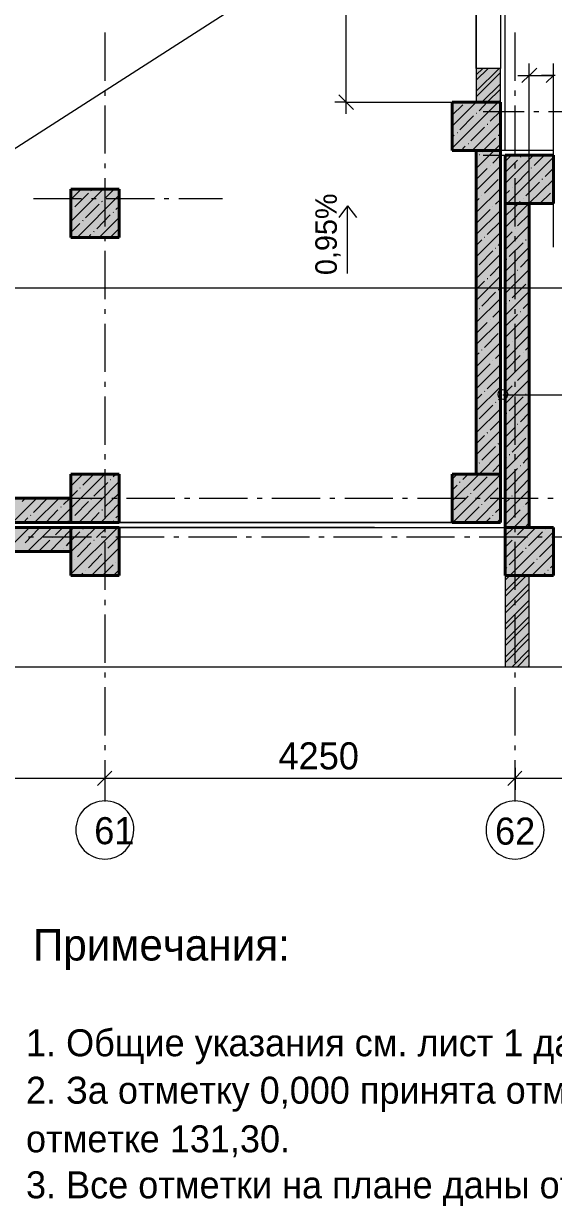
# Model space of a CAD drawing. Header units: millimetres. Extents: x -401725 to 250493, y 305116 to 802890.
# Drawn here: x -375097.981 to -375095.82, y 508968.276 to 508973.08 of the extents above; entities that cross this region are included whole.
import ezdxf

# ---------------------------------------------------------------- set-up
doc = ezdxf.new("R2010")
doc.units = ezdxf.units.MM
doc.layers.add('PDF _Геометрия', color=7, linetype='Continuous', true_color=0x1d1d1d)
doc.layers.add('PDF _Сплошная заливка', color=7, linetype='Continuous', true_color=0xffffff)
doc.layers.add('PDF _Текст', color=7, linetype='Continuous')

msp = doc.modelspace()

# ---------------------------------------------------------------- hatches: boundary and pattern name
at = {"layer": 'PDF _Сплошная заливка', "transparency": 33554559}
h = msp.add_hatch(color=256, dxfattribs=at)
h.paths.add_polyline_path([(-375096.0381, 508973.3312), (-375096.0381, 508974.5704), (-375096.1346, 508974.5704), (-375096.1346, 508973.3312)])
h.paths.add_polyline_path([(-375096.0381, 508972.8979), (-375096.1346, 508972.8979), (-375096.1346, 508972.7612), (-375096.0381, 508972.7612)])

# ---------------------------------------------------------------- linework, layer by layer
at = {"layer": 'PDF _Геометрия', "color": 7, "lineweight": 9}
for points in [[(-375096.6647, 508972.7121), (-375096.6647, 508974.5704)], [(-375096.1347, 508974.5704), (-375096.1347, 508972.7604)], [(-375096.0365, 508972.5639), (-375096.0165, 508972.5639), (-375096.0165, 508973.8039)], [(-375100.2446, 508971.1454), (-375096.583, 508973.4921), (-375096.583, 508973.7604)], [(-375097.6498, 508973.0438), (-375097.6498, 508972.8471)], [(-375095.9763, 508972.8471), (-375095.9763, 508973.0437)], [(-375095.9182, 508972.3472), (-375095.9182, 508972.8688), (-375095.9182, 508972.9172)], [(-375095.8198, 508972.3472), (-375095.8198, 508972.8688), (-375095.8198, 508972.9172)], [(-375095.9648, 508972.8688), (-375095.8198, 508972.8688)], [(-375095.813, 508972.8688), (-375095.8681, 508972.8688)], [(-375097.6498, 508972.8071), (-375097.6498, 508972.7855)], [(-375096.6647, 508972.7605), (-375096.7115, 508972.7605)], [(-375096.6646, 508972.7604), (-375096.1347, 508972.7604)], [(-375096.233, 508972.5638), (-375096.233, 508972.7605)], [(-375096.233, 508972.7604), (-375096.1347, 508972.7604)], [(-375095.9763, 508972.7854), (-375095.9763, 508972.8071)], [(-375097.6498, 508972.7471), (-375097.6498, 508972.5505)], [(-375095.9396, 508972.7204), (-375096.1063, 508972.7204)], [(-375095.9763, 508972.5504), (-375095.9763, 508972.7471)], [(-375095.8796, 508972.7204), (-375095.8997, 508972.7204)], [(-375095.643, 508972.7204), (-375095.8396, 508972.7204)], [(-375096.1347, 508972.5638), (-375096.1347, 508971.2437)], [(-375096.1064, 508972.5438), (-375095.9065, 508972.5438)], [(-375096.0364, 508971.0471), (-375096.0364, 508972.5638)], [(-375095.8198, 508972.5638), (-375096.0166, 508972.5638)], [(-375095.8198, 508972.5438), (-375096.0166, 508972.5438)], [(-375095.8681, 508972.5438), (-375095.8465, 508972.5438)], [(-375095.8198, 508972.1688), (-375095.8198, 508972.5638)], [(-375097.6498, 508972.5105), (-375097.6498, 508972.4905)], [(-375095.9763, 508972.4904), (-375095.9763, 508972.5104)], [(-375097.6498, 508972.4505), (-375097.6498, 508972.2538)], [(-375095.9763, 508972.2537), (-375095.9763, 508972.4504)], [(-375097.7881, 508972.2088), (-375097.7881, 508972.4055)], [(-375097.7881, 508972.4054), (-375097.5914, 508972.4054)], [(-375097.5914, 508972.4054), (-375097.5914, 508972.2088)], [(-375097.9412, 508972.3671), (-375097.7446, 508972.3671)], [(-375097.7047, 508972.3672), (-375097.6848, 508972.3672)], [(-375097.6446, 508972.3671), (-375097.4479, 508972.3671)], [(-375097.4082, 508972.3672), (-375097.3882, 508972.3672)], [(-375097.3481, 508972.3671), (-375097.1697, 508972.3671)], [(-375096.6598, 508972.3372), (-375096.6948, 508972.2905)], [(-375096.6599, 508972.3372), (-375096.6232, 508972.2905)], [(-375096.6598, 508972.0622), (-375096.6598, 508972.3372)], [(-375096.0165, 508972.3472), (-375096.0165, 508971.0272)], [(-375097.5914, 508972.2088), (-375097.7881, 508972.2088)], [(-375097.6498, 508972.2138), (-375097.6498, 508972.1938)], [(-375095.9763, 508972.1938), (-375095.9763, 508972.2138)], [(-375097.6498, 508972.1538), (-375097.6498, 508971.9571)], [(-375095.9763, 508971.9571), (-375095.9763, 508972.1537)], [(-375097.6498, 508971.9171), (-375097.6498, 508971.8971)], [(-375095.9763, 508971.8971), (-375095.9763, 508971.9171)], [(-375097.6498, 508971.8571), (-375097.6498, 508971.6605)], [(-375095.9763, 508971.6604), (-375095.9763, 508971.8571)], [(-375097.6498, 508971.6205), (-375097.6498, 508971.6005)], [(-375095.9763, 508971.6004), (-375095.9763, 508971.6204)], [(-375097.6498, 508971.5605), (-375097.6498, 508971.3638)], [(-375096.0265, 508971.5672), (-375095.2298, 508971.5672)], [(-375095.9763, 508971.3637), (-375095.9763, 508971.5604)], [(-375097.6498, 508971.3255), (-375097.6498, 508971.3038)], [(-375095.9763, 508971.3038), (-375095.9763, 508971.3254)], [(-375097.7881, 508971.2438), (-375097.5914, 508971.2438)], [(-375097.6498, 508971.2638), (-375097.6498, 508971.0671)], [(-375097.5914, 508971.2438), (-375097.5914, 508971.0471)], [(-375096.233, 508971.2438), (-375096.233, 508971.0471), (-375097.5914, 508971.0471)], [(-375096.2329, 508971.2437), (-375096.1496, 508971.2437)], [(-375096.1497, 508971.2438), (-375096.1347, 508971.2438)], [(-375095.9763, 508971.0671), (-375095.9763, 508971.2637)], [(-375099.8948, 508971.1455), (-375097.788, 508971.1455)], [(-375098.1533, 508971.1455), (-375097.9565, 508971.1455)], [(-375097.9182, 508971.1455), (-375097.8965, 508971.1455)], [(-375097.8564, 508971.1455), (-375097.6598, 508971.1455)], [(-375097.6214, 508971.1455), (-375097.5998, 508971.1455)], [(-375097.5614, 508971.1455), (-375097.3648, 508971.1455)], [(-375097.3247, 508971.1455), (-375097.3031, 508971.1455)], [(-375097.2648, 508971.1455), (-375097.0682, 508971.1455)], [(-375097.0281, 508971.1455), (-375097.0081, 508971.1455)], [(-375096.9681, 508971.1455), (-375096.7715, 508971.1455)], [(-375096.7314, 508971.1455), (-375096.7114, 508971.1455)], [(-375096.6714, 508971.1455), (-375096.4748, 508971.1455)], [(-375096.4349, 508971.1455), (-375096.4148, 508971.1455)], [(-375096.3747, 508971.1455), (-375096.1782, 508971.1455)], [(-375096.1381, 508971.1455), (-375096.1181, 508971.1455)], [(-375096.0782, 508971.1455), (-375095.8815, 508971.1455)], [(-375095.8431, 508971.1455), (-375095.8215, 508971.1455)], [(-375100.0914, 508971.0471), (-375096.0364, 508971.0471)], [(-375096.5498, 508971.0272), (-375100.0914, 508971.0272)], [(-375097.9613, 508970.9887), (-375097.9413, 508970.9887)], [(-375097.9013, 508970.9887), (-375097.7047, 508970.9887)], [(-375097.6646, 508970.9887), (-375097.6446, 508970.9887)], [(-375097.6498, 508971.0288), (-375097.6498, 508971.0071)], [(-375097.6046, 508970.9888), (-375097.408, 508970.9888)], [(-375097.5915, 508971.0272), (-375096.0165, 508971.0272)], [(-375097.5914, 508971.0271), (-375097.5914, 508970.8304)], [(-375097.368, 508970.9887), (-375097.348, 508970.9887)], [(-375097.308, 508970.9888), (-375097.1113, 508970.9888)], [(-375097.073, 508970.9887), (-375097.0513, 508970.9887)], [(-375097.0113, 508970.9888), (-375096.8147, 508970.9888)], [(-375096.7763, 508970.9887), (-375096.7546, 508970.9887)], [(-375096.7164, 508970.9888), (-375096.518, 508970.9888)], [(-375096.4798, 508970.9887), (-375096.458, 508970.9887)], [(-375096.4196, 508970.9887), (-375096.223, 508970.9887)], [(-375096.183, 508970.9888), (-375096.1613, 508970.9888)], [(-375096.1231, 508970.9888), (-375095.9263, 508970.9888)], [(-375096.0165, 508971.0272), (-375096.0165, 508970.4572)], [(-375095.9763, 508971.0071), (-375095.9763, 508971.0287)], [(-375095.8864, 508970.9887), (-375095.8663, 508970.9887)], [(-375095.8264, 508970.9888), (-375095.6297, 508970.9888)], [(-375097.6498, 508970.9688), (-375097.6498, 508970.7721)], [(-375095.9763, 508970.7721), (-375095.9763, 508970.9687)], [(-375097.7881, 508970.9288), (-375099.8949, 508970.9288)], [(-375097.5914, 508970.8304), (-375097.7881, 508970.8304)], [(-375097.6498, 508970.7321), (-375097.6498, 508970.7105)], [(-375095.9763, 508970.7104), (-375095.9763, 508970.7321)], [(-375097.6498, 508970.6721), (-375097.6498, 508970.4755)], [(-375095.9763, 508970.4754), (-375095.9763, 508970.6721)], [(-375092.5281, 508970.4571), (-375098.7682, 508970.4571)], [(-375097.6498, 508970.4355), (-375097.6498, 508970.4155)], [(-375095.9763, 508970.4154), (-375095.9763, 508970.4354)], [(-375097.6498, 508970.3755), (-375097.6498, 508970.1788)], [(-375095.9763, 508970.1787), (-375095.9763, 508970.3754)], [(-375097.6498, 508970.1388), (-375097.6498, 508970.1188)], [(-375095.9763, 508970.1187), (-375095.9763, 508970.1387)], [(-375097.6498, 508970.0788), (-375097.6498, 508969.9105)], [(-375095.9763, 508969.9104), (-375095.9763, 508970.0787)], [(-375097.6498, 508970.0471), (-375097.6498, 508970.0055), (-375097.6498, 508969.9572)], [(-375095.9763, 508970.0471), (-375095.9763, 508970.0054), (-375095.9763, 508969.9571)], [(-375099.9931, 508970.0055), (-375097.6498, 508970.0055)], [(-375097.6497, 508970.0054), (-375095.9764, 508970.0054)], [(-375095.9764, 508970.0055), (-375092.8581, 508970.0055)]]:
    msp.add_lwpolyline(points, dxfattribs=at)
at = {"layer": 'PDF _Геометрия', "color": 16, "lineweight": 9, "true_color": 0x800000}
for points in [[(-375096.1347, 508972.8971), (-375096.1347, 508973.3305)], [(-375096.0364, 508973.3304), (-375096.0364, 508972.8971)], [(-375096.0364, 508972.8971), (-375096.1346, 508972.8971)]]:
    msp.add_lwpolyline(points, dxfattribs=at)
at = {"layer": 'PDF _Геометрия', "color": 24, "lineweight": 9, "true_color": 0x8f1d1d}
for points in [[(-375096.1348, 508972.8055), (-375096.0415, 508972.8972)], [(-375096.1348, 508972.8721), (-375096.1081, 508972.8971)], [(-375096.1348, 508972.8504), (-375096.0863, 508972.8971)], [(-375096.1346, 508972.7821), (-375096.0364, 508972.8804)], [(-375096.1114, 508972.7604), (-375096.0364, 508972.8354)], [(-375096.0896, 508972.7604), (-375096.0364, 508972.8138)], [(-375096.0446, 508972.7604), (-375096.0364, 508972.7688)], [(-375096.0165, 508970.7005), (-375095.9182, 508970.7988)], [(-375096.0163, 508970.7671), (-375095.953, 508970.8304)], [(-375096.0163, 508970.8121), (-375095.9981, 508970.8304)], [(-375096.0163, 508970.7454), (-375095.9296, 508970.8304)], [(-375096.0165, 508970.6772), (-375095.9182, 508970.7755)], [(-375096.0165, 508970.6322), (-375095.9182, 508970.7305)], [(-375096.0165, 508970.6105), (-375095.9182, 508970.7088)], [(-375096.0165, 508970.5655), (-375095.9182, 508970.6639)], [(-375096.0165, 508970.5438), (-375095.9182, 508970.6422)], [(-375096.0165, 508970.4988), (-375095.9182, 508970.5972)], [(-375096.0165, 508970.4755), (-375095.9182, 508970.5738)], [(-375095.9899, 508970.4572), (-375095.9182, 508970.5288)], [(-375095.9681, 508970.4572), (-375095.9182, 508970.5072)], [(-375095.9232, 508970.4572), (-375095.9182, 508970.4622)]]:
    msp.add_lwpolyline(points, dxfattribs=at)
at = {"layer": 'PDF _Геометрия', "color": 16, "lineweight": 20, "true_color": 0x800000}
for points in [[(-375096.1347, 508972.8971), (-375096.1347, 508972.7604)], [(-375096.0364, 508972.8971), (-375096.1346, 508972.8971)], [(-375096.0364, 508972.7604), (-375096.0364, 508972.8971)], [(-375096.1346, 508972.7604), (-375096.0364, 508972.7604)], [(-375096.0165, 508970.8305), (-375096.0165, 508970.4572)], [(-375095.9182, 508970.8305), (-375096.0165, 508970.8305)], [(-375095.9182, 508970.4572), (-375095.9182, 508970.8305)]]:
    msp.add_lwpolyline(points, dxfattribs=at)
at = {"layer": 'PDF _Геометрия', "color": 7, "lineweight": 18}
for points in [[(-375095.9182, 508972.8688), (-375095.9483, 508972.8405)], [(-375095.9181, 508972.8688), (-375095.888, 508972.8988)], [(-375095.8198, 508972.8688), (-375095.8497, 508972.8405)], [(-375096.6647, 508972.7605), (-375096.6948, 508972.7905)], [(-375096.6649, 508972.7605), (-375096.6348, 508972.7305)], [(-375097.6496, 508970.0054), (-375097.6213, 508970.0337)], [(-375095.9764, 508970.0055), (-375095.9481, 508970.0338)], [(-375097.6498, 508970.0055), (-375097.6798, 508969.9755)], [(-375095.9763, 508970.0054), (-375096.0064, 508969.9754)]]:
    msp.add_lwpolyline(points, dxfattribs=at)
at = {"layer": 'PDF _Геометрия', "lineweight": 9}
for points in [[(-375096.2332, 508972.5721), (-375096.0448, 508972.7605)], [(-375096.233, 508972.6621), (-375096.1347, 508972.7605)], [(-375096.2328, 508972.7504), (-375096.2246, 508972.7604)], [(-375096.1798, 508972.7605), (-375096.1798, 508972.7605)], [(-375096.1231, 508972.7254), (-375096.0896, 508972.7604)], [(-375096.2332, 508972.7072), (-375096.1898, 508972.7488)], [(-375096.1348, 508972.7155), (-375096.1331, 508972.7155)], [(-375096.0781, 508972.6821), (-375096.0364, 508972.7238)], [(-375096.2015, 508972.6471), (-375096.1464, 508972.7038)], [(-375096.1514, 508972.5638), (-375096.0364, 508972.6788)], [(-375096.0897, 508972.6704), (-375096.088, 508972.6704)], [(-375096.2328, 508972.6171), (-375096.2246, 508972.6254)], [(-375096.2131, 508972.6371), (-375096.2113, 508972.6371)], [(-375096.1562, 508972.6021), (-375096.1013, 508972.6587)], [(-375096.0449, 508972.6255), (-375096.0432, 508972.6255)], [(-375096.1965, 508972.5638), (-375096.1798, 508972.5805)], [(-375096.1682, 508972.5922), (-375096.1665, 508972.5922)], [(-375096.1064, 508972.5638), (-375096.0565, 508972.6138)], [(-375096.0614, 508972.5638), (-375096.0364, 508972.5888)], [(-375096.1348, 508972.4904), (-375096.0614, 508972.5638)], [(-375096.1347, 508972.5354), (-375096.1347, 508972.5354)], [(-375096.1231, 508972.5471), (-375096.1214, 508972.5471)], [(-375096.1114, 508972.5571), (-375096.1064, 508972.5638)], [(-375096.0664, 508972.5121), (-375096.0364, 508972.5438)], [(-375096.0164, 508972.4737), (-375095.9663, 508972.5237)], [(-375096.0163, 508972.5187), (-375095.9913, 508972.5437)], [(-375096.0162, 508972.4288), (-375095.9013, 508972.5438)], [(-375096.0081, 508972.3472), (-375095.8198, 508972.5355)], [(-375095.9547, 508972.5354), (-375095.953, 508972.5371)], [(-375095.8982, 508972.5022), (-375095.8565, 508972.5438)], [(-375096.1346, 508972.4004), (-375096.0364, 508972.4988)], [(-375096.1345, 508972.4454), (-375096.0896, 508972.4904)], [(-375096.0782, 508972.5022), (-375096.0782, 508972.5022)], [(-375095.9763, 508972.4238), (-375095.9214, 508972.4788)], [(-375095.9098, 508972.4905), (-375095.9098, 508972.4921)], [(-375095.8533, 508972.4572), (-375095.8198, 508972.4905)], [(-375096.1015, 508972.3888), (-375096.0448, 508972.4455)], [(-375095.9331, 508972.3788), (-375095.8763, 508972.4338)], [(-375095.9199, 508972.3472), (-375095.8198, 508972.4455)], [(-375095.8647, 508972.4454), (-375095.8647, 508972.4471)], [(-375097.7882, 508972.3638), (-375097.7465, 508972.4055)], [(-375097.7879, 508972.2737), (-375097.6563, 508972.4054)], [(-375097.7729, 508972.3338), (-375097.7163, 508972.3888)], [(-375097.7631, 508972.2088), (-375097.5914, 508972.3805)], [(-375097.7063, 508972.4004), (-375097.7047, 508972.4021)], [(-375097.6499, 508972.3672), (-375097.6115, 508972.4055)], [(-375096.1346, 508972.3104), (-375096.0364, 508972.4088)], [(-375096.1113, 508972.3787), (-375096.1113, 508972.3787)], [(-375096.0164, 508972.3838), (-375095.9997, 508972.4004)], [(-375095.988, 508972.4121), (-375095.988, 508972.4121)], [(-375095.8747, 508972.3472), (-375095.8315, 508972.3888)], [(-375095.8198, 508972.4005), (-375095.8198, 508972.4005)], [(-375097.7281, 508972.2888), (-375097.6731, 508972.3438)], [(-375097.6615, 508972.3555), (-375097.6598, 508972.3572)], [(-375097.6046, 508972.3221), (-375097.5914, 508972.3354)], [(-375096.1347, 508972.3554), (-375096.123, 508972.3671)], [(-375096.0665, 508972.3338), (-375096.0665, 508972.3338)], [(-375096.0564, 508972.3438), (-375096.0364, 508972.3638)], [(-375096.0166, 508972.2488), (-375095.9198, 508972.3472)], [(-375096.0164, 508972.3388), (-375096.0081, 508972.3471)], [(-375096.0113, 508972.3004), (-375095.963, 508972.3471)], [(-375095.9631, 508972.3472), (-375095.9549, 508972.3555)], [(-375095.9432, 508972.3672), (-375095.9432, 508972.3672)], [(-375095.8299, 508972.3472), (-375095.8198, 508972.3572)], [(-375097.7848, 508972.3222), (-375097.7832, 508972.3238)], [(-375097.6831, 508972.2438), (-375097.6281, 508972.3004)], [(-375097.6731, 508972.2088), (-375097.5914, 508972.2905)], [(-375097.6164, 508972.3104), (-375097.6147, 508972.3121)], [(-375096.1349, 508972.2655), (-375096.0782, 508972.3222)], [(-375096.1346, 508972.2204), (-375096.0364, 508972.3188)], [(-375095.9666, 508972.2555), (-375095.9182, 508972.3022)], [(-375097.788, 508972.2288), (-375097.7514, 508972.2655)], [(-375097.7398, 508972.2771), (-375097.7381, 508972.2788)], [(-375097.6947, 508972.2321), (-375097.693, 508972.2337)], [(-375097.6279, 508972.2088), (-375097.5914, 508972.2454)], [(-375096.0896, 508972.2204), (-375096.0364, 508972.2738)], [(-375096.0165, 508972.1588), (-375095.9182, 508972.2572)], [(-375096.0163, 508972.2038), (-375095.988, 508972.2321)], [(-375095.9763, 508972.2438), (-375095.9763, 508972.2438)], [(-375097.718, 508972.2087), (-375097.7063, 508972.2204)], [(-375096.1348, 508972.1754), (-375096.1113, 508972.1988)], [(-375096.1346, 508972.1304), (-375096.0364, 508972.2288)], [(-375096.1014, 508972.2104), (-375096.0997, 508972.2104)], [(-375096.0446, 508972.1754), (-375096.0364, 508972.1854)], [(-375095.9998, 508972.1305), (-375095.9432, 508972.1872)], [(-375095.9332, 508972.1988), (-375095.9315, 508972.1988)], [(-375095.9214, 508972.2105), (-375095.9182, 508972.2139)], [(-375096.1346, 508972.0421), (-375096.0364, 508972.1404)], [(-375096.1232, 508972.0972), (-375096.0665, 508972.1538)], [(-375096.0566, 508972.1655), (-375096.0548, 508972.1655)], [(-375096.0165, 508972.0705), (-375095.9182, 508972.1688)], [(-375096.0781, 508972.0521), (-375096.0364, 508972.0954)], [(-375096.0115, 508972.1204), (-375096.0097, 508972.1204)], [(-375095.9548, 508972.0872), (-375095.9182, 508972.1238)], [(-375096.1348, 508972.0871), (-375096.1331, 508972.0871)], [(-375096.1346, 508971.9521), (-375096.0364, 508972.0504)], [(-375096.0897, 508972.0421), (-375096.088, 508972.0421)], [(-375096.0165, 508971.9805), (-375095.9182, 508972.0788)], [(-375096.0164, 508972.0254), (-375095.9763, 508972.0637)], [(-375095.9664, 508972.0754), (-375095.9646, 508972.0754)], [(-375096.1347, 508971.9971), (-375096.1013, 508972.0304)], [(-375096.0449, 508971.9972), (-375096.0432, 508971.9972)], [(-375095.988, 508971.9621), (-375095.9331, 508972.0188)], [(-375095.9216, 508972.0305), (-375095.9198, 508972.0305)], [(-375096.1346, 508971.8621), (-375096.0364, 508971.9604)], [(-375096.1114, 508971.9288), (-375096.0565, 508971.9855)], [(-375096.0165, 508971.8905), (-375095.9182, 508971.9888)], [(-375095.9998, 508971.9521), (-375095.9981, 508971.9521)], [(-375095.9433, 508971.9188), (-375095.9182, 508971.9438)], [(-375096.1347, 508971.9071), (-375096.1347, 508971.9071)], [(-375096.1231, 508971.9188), (-375096.1214, 508971.9188)], [(-375096.0664, 508971.8838), (-375096.0364, 508971.9154)], [(-375096.0165, 508971.8005), (-375095.9182, 508971.8989)], [(-375096.0164, 508971.9354), (-375096.0114, 508971.9404)], [(-375096.0164, 508971.8454), (-375095.9663, 508971.8954)], [(-375095.9547, 508971.9071), (-375095.953, 508971.9071)], [(-375096.1346, 508971.7721), (-375096.0364, 508971.8704)], [(-375096.1345, 508971.8171), (-375096.0896, 508971.8621)], [(-375096.0782, 508971.8738), (-375096.0782, 508971.8738)], [(-375095.9763, 508971.7938), (-375095.9214, 508971.8505)], [(-375096.1015, 508971.7605), (-375096.0448, 508971.8171)], [(-375096.0165, 508971.7105), (-375095.9182, 508971.8088)], [(-375096.1346, 508971.6821), (-375096.0364, 508971.7804)], [(-375096.0164, 508971.7554), (-375095.9997, 508971.7721)], [(-375095.988, 508971.7838), (-375095.988, 508971.7838)], [(-375095.9332, 508971.7489), (-375095.9182, 508971.7638)], [(-375096.1347, 508971.7271), (-375096.123, 508971.7388)], [(-375096.1113, 508971.7488), (-375096.1113, 508971.7504)], [(-375096.0665, 508971.7055), (-375096.0665, 508971.7055)], [(-375096.0564, 508971.7154), (-375096.0364, 508971.7354)], [(-375096.0165, 508971.6205), (-375095.9182, 508971.7188)], [(-375096.0115, 508971.6705), (-375095.9549, 508971.7272)], [(-375095.9432, 508971.7388), (-375095.9432, 508971.7388)], [(-375096.1349, 508971.6372), (-375096.0782, 508971.6938)], [(-375096.1346, 508971.5921), (-375096.0364, 508971.6904)], [(-375095.9666, 508971.6255), (-375095.9182, 508971.6738)], [(-375096.0896, 508971.5921), (-375096.0364, 508971.6454)], [(-375096.0165, 508971.5305), (-375095.9182, 508971.6288)], [(-375095.9763, 508971.6154), (-375095.9763, 508971.6154)], [(-375096.1348, 508971.5471), (-375096.1113, 508971.5704)], [(-375096.1346, 508971.5021), (-375096.0364, 508971.6004)], [(-375096.1014, 508971.5804), (-375096.0997, 508971.5821)], [(-375096.0163, 508971.5754), (-375095.988, 508971.6037)], [(-375095.9332, 508971.5705), (-375095.9315, 508971.5705)], [(-375095.9214, 508971.5805), (-375095.9182, 508971.5839)], [(-375096.1232, 508971.4689), (-375096.0665, 508971.5255)], [(-375096.0566, 508971.5355), (-375096.0548, 508971.5372)], [(-375096.0446, 508971.5471), (-375096.0364, 508971.5554)], [(-375096.0165, 508971.4405), (-375095.9182, 508971.5389)], [(-375095.9998, 508971.5022), (-375095.9432, 508971.5588)], [(-375096.1346, 508971.4121), (-375096.0364, 508971.5104)], [(-375096.0781, 508971.4238), (-375096.0364, 508971.4654)], [(-375096.0115, 508971.4921), (-375096.0097, 508971.4921)], [(-375095.9548, 508971.4572), (-375095.9182, 508971.4938)], [(-375096.1348, 508971.4571), (-375096.1331, 508971.4588)], [(-375096.1346, 508971.3221), (-375096.0364, 508971.4221)], [(-375096.0165, 508971.3505), (-375095.9182, 508971.4505)], [(-375096.0164, 508971.3954), (-375095.9763, 508971.4354)], [(-375095.9664, 508971.4471), (-375095.9646, 508971.4471)], [(-375096.1347, 508971.3671), (-375096.1013, 508971.4021)], [(-375096.0897, 508971.4121), (-375096.088, 508971.4137)], [(-375096.0449, 508971.3672), (-375096.0432, 508971.3688)], [(-375095.988, 508971.3338), (-375095.9331, 508971.3905)], [(-375095.9216, 508971.4022), (-375095.9198, 508971.4022)], [(-375096.1231, 508971.2438), (-375096.0364, 508971.3321)], [(-375096.1114, 508971.3005), (-375096.0565, 508971.3572)], [(-375096.0165, 508971.2622), (-375095.9182, 508971.3605)], [(-375095.9998, 508971.3238), (-375095.9981, 508971.3238)], [(-375096.1347, 508971.2788), (-375096.1347, 508971.2788)], [(-375096.1231, 508971.2888), (-375096.1214, 508971.2904)], [(-375096.0664, 508971.2554), (-375096.0364, 508971.2871)], [(-375096.0164, 508971.3071), (-375096.0114, 508971.3121)], [(-375095.9547, 508971.2787), (-375095.953, 508971.2787)], [(-375095.9433, 508971.2888), (-375095.9182, 508971.3155)], [(-375097.7881, 508971.1954), (-375097.7397, 508971.2438)], [(-375097.7881, 508971.1055), (-375097.6498, 508971.2438)], [(-375097.7397, 508971.1987), (-375097.6946, 508971.2437)], [(-375097.6165, 508971.2338), (-375097.6047, 508971.2438)], [(-375096.233, 508971.1354), (-375096.123, 508971.2438)], [(-375096.2329, 508971.2237), (-375096.2129, 508971.2437)], [(-375096.2296, 508971.0471), (-375096.0364, 508971.2421)], [(-375096.1898, 508971.2221), (-375096.1681, 508971.2438)], [(-375096.1463, 508971.177), (-375096.0896, 508971.2337)], [(-375096.0782, 508971.2438), (-375096.0782, 508971.2455)], [(-375096.0165, 508971.1722), (-375095.9182, 508971.2705)], [(-375096.0164, 508971.2171), (-375095.9663, 508971.2671)], [(-375097.788, 508971.1505), (-375097.7614, 508971.1771)], [(-375097.7563, 508971.0471), (-375097.5914, 508971.2138)], [(-375097.7514, 508971.1888), (-375097.7498, 508971.1888)], [(-375097.6948, 508971.1538), (-375097.6381, 508971.2105)], [(-375097.6281, 508971.2221), (-375097.6264, 508971.2221)], [(-375096.2329, 508971.1787), (-375096.2129, 508971.1987)], [(-375096.2013, 508971.2104), (-375096.2013, 508971.2121)], [(-375096.1015, 508971.1322), (-375096.0448, 508971.1888)], [(-375096.0165, 508971.0822), (-375095.9182, 508971.1805)], [(-375095.9763, 508971.1655), (-375095.9214, 508971.2221)], [(-375098.0264, 508971.0471), (-375097.928, 508971.1454)], [(-375097.9864, 508971.1321), (-375097.9731, 508971.1455)], [(-375097.9413, 508971.0871), (-375097.8864, 508971.1438)], [(-375097.9365, 508971.0471), (-375097.8381, 508971.1454)], [(-375097.8181, 508971.1204), (-375097.793, 508971.1454)], [(-375097.7729, 508971.0754), (-375097.7163, 508971.1321)], [(-375097.7063, 508971.1437), (-375097.7047, 508971.1437)], [(-375097.6498, 508971.1104), (-375097.593, 508971.1654)], [(-375096.2247, 508971.0988), (-375096.1681, 508971.1538)], [(-375096.1564, 508971.1655), (-375096.1564, 508971.1671)], [(-375096.1396, 508971.0471), (-375096.0364, 508971.1521)], [(-375096.0164, 508971.1271), (-375095.9997, 508971.1438)], [(-375095.988, 508971.1538), (-375095.988, 508971.1554)], [(-375095.9332, 508971.1205), (-375095.9182, 508971.1355)], [(-375097.8912, 508971.0471), (-375097.8413, 508971.0987)], [(-375097.8464, 508971.0471), (-375097.7881, 508971.1055)], [(-375097.8297, 508971.1104), (-375097.828, 508971.1104)], [(-375097.7115, 508971.0472), (-375097.6731, 508971.0872)], [(-375097.6664, 508971.0471), (-375097.5914, 508971.1238)], [(-375097.6615, 508971.0988), (-375097.6598, 508971.0988)], [(-375097.6046, 508971.0655), (-375097.5914, 508971.0788)], [(-375096.1796, 508971.0538), (-375096.123, 508971.1104)], [(-375096.1113, 508971.1204), (-375096.1113, 508971.1221)], [(-375096.0564, 508971.0871), (-375096.0364, 508971.1071)], [(-375096.0115, 508971.0422), (-375095.9549, 508971.0988)], [(-375095.9816, 508971.0272), (-375095.9182, 508971.0905)], [(-375095.9432, 508971.1105), (-375095.9432, 508971.1105)], [(-375097.9813, 508971.0471), (-375097.9646, 508971.0654)], [(-375097.953, 508971.0754), (-375097.9513, 508971.0771)], [(-375097.8015, 508971.0472), (-375097.7965, 508971.0538)], [(-375097.7848, 508971.0655), (-375097.7832, 508971.0655)], [(-375097.6164, 508971.0538), (-375097.6147, 508971.0538)], [(-375096.0964, 508971.0472), (-375096.0782, 508971.0655)], [(-375096.0665, 508971.0755), (-375096.0665, 508971.0772)], [(-375096.0514, 508971.0471), (-375096.0364, 508971.0621)], [(-375095.9365, 508971.0272), (-375095.9182, 508971.0455)], [(-375098.0549, 508970.9288), (-375097.9565, 508971.0272)], [(-375097.9749, 508970.9638), (-375097.9198, 508971.0205)], [(-375097.9647, 508970.9287), (-375097.8663, 508971.0271)], [(-375097.8747, 508970.9288), (-375097.7881, 508971.0171)], [(-375097.8631, 508970.9855), (-375097.8614, 508970.9871)], [(-375097.8514, 508970.9972), (-375097.8215, 508971.0272)], [(-375097.7882, 508970.9272), (-375097.6865, 508971.0272)], [(-375097.7881, 508971.0171), (-375097.7764, 508971.0271)], [(-375097.788, 508970.9721), (-375097.7514, 508971.0088)], [(-375097.7879, 508970.837), (-375097.5963, 508971.027)], [(-375097.7398, 508971.0205), (-375097.7381, 508971.0205)], [(-375097.6832, 508970.9854), (-375097.6414, 508971.0271)], [(-375097.638, 508970.9421), (-375097.5914, 508970.9888)], [(-375096.0165, 508970.9922), (-375095.9815, 508971.0272)], [(-375096.0162, 508970.9021), (-375095.8913, 508971.0271)], [(-375095.9983, 508970.8305), (-375095.8198, 508971.0088)], [(-375095.9763, 508970.9854), (-375095.9763, 508970.9871)], [(-375095.9665, 508970.9971), (-375095.9364, 508971.0271)], [(-375095.9214, 508970.9521), (-375095.8647, 508971.0088)], [(-375095.853, 508971.0204), (-375095.853, 508971.0204)], [(-375097.9198, 508970.9288), (-375097.8747, 508970.9755)], [(-375097.8179, 508970.9421), (-375097.8179, 508970.9421)], [(-375097.8065, 508970.9521), (-375097.7881, 508970.9721)], [(-375097.7612, 508970.9071), (-375097.7063, 508970.9637)], [(-375097.7046, 508970.8304), (-375097.5914, 508970.9438)], [(-375097.6947, 508970.9754), (-375097.693, 508970.9754)], [(-375096.0163, 508970.9471), (-375095.988, 508970.9754)], [(-375095.9332, 508970.9422), (-375095.9315, 508970.9422)], [(-375095.8764, 508970.9072), (-375095.8198, 508970.9638)], [(-375097.8296, 508970.9287), (-375097.8296, 508970.9304)], [(-375097.7731, 508970.8972), (-375097.7731, 508970.8972)], [(-375097.7164, 508970.8622), (-375097.6615, 508970.9188)], [(-375097.6498, 508970.9305), (-375097.6498, 508970.9305)], [(-375097.5931, 508970.8971), (-375097.5914, 508970.8988)], [(-375095.9998, 508970.8738), (-375095.9432, 508970.9305)], [(-375095.9081, 508970.8305), (-375095.8198, 508970.9188)], [(-375095.8882, 508970.8971), (-375095.8864, 508970.8971)], [(-375097.7882, 508970.8821), (-375097.7848, 508970.8855)], [(-375097.7498, 508970.8304), (-375097.7397, 508970.8405)], [(-375097.728, 508970.8521), (-375097.728, 508970.8521)], [(-375097.6596, 508970.8304), (-375097.6164, 508970.8738)], [(-375097.6147, 508970.8304), (-375097.5914, 508970.8538)], [(-375097.6047, 508970.8854), (-375097.6047, 508970.8854)], [(-375096.0115, 508970.8621), (-375096.0097, 508970.8638)], [(-375095.953, 508970.8304), (-375095.8981, 508970.8855)], [(-375095.863, 508970.8304), (-375095.853, 508970.8404)], [(-375095.8431, 508970.8521), (-375095.8413, 508970.8521)], [(-375095.8314, 508970.8622), (-375095.8198, 508970.8738)]]:
    msp.add_lwpolyline(points, dxfattribs=at)
at = {"layer": 'PDF _Геометрия', "color": 7, "lineweight": 40}
for points in [[(-375096.0364, 508972.7604), (-375096.2331, 508972.7604)], [(-375096.233, 508972.7605), (-375096.233, 508972.5638)], [(-375096.1346, 508972.5638), (-375096.0364, 508972.5638), (-375096.0364, 508972.7604)], [(-375096.0364, 508972.5638), (-375096.0364, 508971.2438), (-375096.2331, 508971.2438)], [(-375096.2331, 508972.5638), (-375096.0364, 508972.5638)], [(-375096.1347, 508972.5638), (-375096.1347, 508971.2437)], [(-375095.8198, 508972.5438), (-375096.0166, 508972.5438)], [(-375096.0165, 508972.5438), (-375096.0165, 508972.3472)], [(-375095.8198, 508972.3472), (-375095.8198, 508972.5438)], [(-375097.7881, 508972.4055), (-375097.7881, 508972.2088)], [(-375097.5914, 508972.4054), (-375097.7881, 508972.4054)], [(-375097.5914, 508972.2088), (-375097.5914, 508972.4054)], [(-375096.0166, 508972.3472), (-375095.8198, 508972.3472)], [(-375096.0165, 508972.3472), (-375096.0165, 508971.0272)], [(-375095.9182, 508972.3472), (-375096.0165, 508972.3472)], [(-375095.9182, 508971.0272), (-375095.9182, 508972.3472)], [(-375097.7881, 508972.2088), (-375097.5914, 508972.2088)], [(-375097.5914, 508971.2438), (-375097.7881, 508971.2438)], [(-375097.7881, 508971.2438), (-375097.7881, 508971.0471)], [(-375097.5914, 508971.0471), (-375097.5914, 508971.2438)], [(-375096.233, 508971.2438), (-375096.233, 508971.0471)], [(-375096.0364, 508971.0471), (-375096.0364, 508971.2438)], [(-375097.7881, 508971.1455), (-375099.8949, 508971.1455)], [(-375097.7881, 508971.0471), (-375097.7881, 508971.1455)], [(-375099.8948, 508971.0471), (-375097.788, 508971.0471)], [(-375097.7881, 508971.0471), (-375097.5914, 508971.0471)], [(-375096.2331, 508971.0471), (-375096.0364, 508971.0471)], [(-375099.8949, 508971.0271), (-375097.7881, 508971.0271), (-375097.7881, 508970.8304)], [(-375097.5914, 508971.0271), (-375097.7881, 508971.0271)], [(-375097.7881, 508970.9288), (-375097.7881, 508971.0271)], [(-375097.5914, 508970.8304), (-375097.5914, 508971.0271)], [(-375095.8198, 508971.0272), (-375096.0166, 508971.0272)], [(-375096.0165, 508971.0272), (-375096.0165, 508970.8305)], [(-375096.0165, 508971.0272), (-375095.9182, 508971.0272)], [(-375095.8198, 508970.8305), (-375095.8198, 508971.0272)], [(-375099.8948, 508970.9288), (-375097.788, 508970.9288)], [(-375097.7881, 508970.8304), (-375097.5914, 508970.8304)], [(-375096.0166, 508970.8305), (-375095.8198, 508970.8305)]]:
    msp.add_lwpolyline(points, dxfattribs=at)
at = {"layer": 'PDF _Геометрия', "color": 8, "lineweight": 9, "true_color": 0x808080}
msp.add_lwpolyline([(-375093.8513, 508972.0021), (-375100.4683, 508972.0021)], dxfattribs=at)
at = {"layer": 'PDF _Геометрия', "color": 7, "lineweight": 9}
for points in [[(-375097.6496, 508969.9121, 0.422364), (-375097.7681, 508969.7938, 0.417107), (-375097.6496, 508969.6754, 0.412179), (-375097.5313, 508969.7938, 0.417458)], [(-375095.9764, 508969.9122, 0.422585), (-375096.0949, 508969.7938, 0.417354), (-375095.9764, 508969.6755, 0.412217), (-375095.8581, 508969.7938, 0.417471)]]:
    msp.add_lwpolyline(points, format="xyb", close=True, dxfattribs=at)
at = {"layer": 'PDF _Геометрия', "color": 7, "lineweight": 5}
for points in [[(-375096.0448, 508971.5688), (-375096.0448, 508971.5805), (-375096.0365, 508971.5888), (-375096.0265, 508971.5888)], [(-375096.0265, 508971.5488), (-375096.0365, 508971.5488), (-375096.0448, 508971.5588), (-375096.0448, 508971.5688)], [(-375096.0265, 508971.5888), (-375096.0165, 508971.5888), (-375096.0065, 508971.5805), (-375096.0065, 508971.5688)], [(-375096.0065, 508971.5688), (-375096.0065, 508971.5588), (-375096.0165, 508971.5488), (-375096.0265, 508971.5488)]]:
    msp.add_open_spline(points, degree=3, dxfattribs=at)
at = {"layer": 'PDF _Геометрия', "color": 7, "lineweight": 9}
for points in [[(-375096.0448, 508971.5688), (-375096.0448, 508971.5805), (-375096.0365, 508971.5888), (-375096.0265, 508971.5888)], [(-375096.0265, 508971.5488), (-375096.0365, 508971.5488), (-375096.0448, 508971.5588), (-375096.0448, 508971.5688)], [(-375096.0265, 508971.5888), (-375096.0165, 508971.5888), (-375096.0065, 508971.5805), (-375096.0065, 508971.5688)], [(-375096.0065, 508971.5688), (-375096.0065, 508971.5588), (-375096.0165, 508971.5488), (-375096.0265, 508971.5488)]]:
    msp.add_open_spline(points, degree=3, dxfattribs=at)
at = {"layer": 'PDF _Сплошная заливка', "lineweight": 5, "transparency": 33554559}
for points in [[(-375096.2331, 508972.7604), (-375096.0364, 508972.7604), (-375096.2331, 508972.5638), (-375096.0364, 508972.5638)], [(-375096.1346, 508972.5638), (-375096.0364, 508972.5638), (-375096.1346, 508971.2438), (-375096.0364, 508971.2438)], [(-375096.0166, 508972.5438), (-375095.8198, 508972.5438), (-375096.0166, 508972.3472), (-375095.8198, 508972.3472)], [(-375097.7881, 508972.4054), (-375097.5914, 508972.4054), (-375097.7881, 508972.2088), (-375097.5914, 508972.2088)], [(-375096.0165, 508972.3472), (-375095.9182, 508972.3472), (-375096.0165, 508971.0272), (-375095.9182, 508971.0272)], [(-375097.7881, 508971.2438), (-375097.5914, 508971.2438), (-375097.7881, 508971.0471), (-375097.5914, 508971.0471)], [(-375096.2331, 508971.2438), (-375096.0364, 508971.2438), (-375096.2331, 508971.0471), (-375096.0364, 508971.0471)], [(-375099.8948, 508971.1454), (-375097.788, 508971.1454), (-375099.8948, 508971.0471), (-375097.788, 508971.0471)], [(-375099.8948, 508971.0271), (-375097.788, 508971.0271), (-375099.8948, 508970.9288), (-375097.788, 508970.9288)], [(-375097.7881, 508971.0271), (-375097.5914, 508971.0271), (-375097.7881, 508970.8304), (-375097.5914, 508970.8304)], [(-375096.0166, 508971.0272), (-375095.8198, 508971.0272), (-375096.0166, 508970.8305), (-375095.8198, 508970.8305)], [(-375096.0165, 508970.8305), (-375095.9182, 508970.8305), (-375096.0165, 508970.4572), (-375095.9182, 508970.4572)]]:
    msp.add_solid(points, dxfattribs=at)

# ---------------------------------------------------------------- texts
at = {"layer": 'PDF _Текст', "insert": (-375096.7392, 508972.0555), "char_height": 0.08768, "attachment_point": 4, "rotation": 90, "style": ''}
msp.add_mtext('0,95%', dxfattribs=at)
at = {"layer": 'PDF _Текст', "attachment_point": 4, "style": ''}
for s, insert, char_height in [('4250', (-375096.9415, 508970.0951), 0.11034), ('61', (-375097.6931, 508969.7901), 0.11034), ('62', (-375096.0581, 508969.7884), 0.11034), ('Примечания:', (-375097.9431, 508969.3067), 0.128798), ('1. Общие указания см. лист 1 данного альбома.', (-375097.9714, 508968.9099), 0.109988), ('2. За отметку 0,000 принята отметка верха чистого пола первого этажа, соответствующая абсолютной', (-375097.9714, 508968.7166), 0.109988), ('отметке 131,30.', (-375097.9714, 508968.5249), 0.109988), ('3. Все отметки на плане даны от отм. 0.000.', (-375097.9714, 508968.3316), 0.109988)]:
    msp.add_mtext(s, dxfattribs=dict(at, insert=insert, char_height=char_height))

doc.saveas('drawing.dxf')
